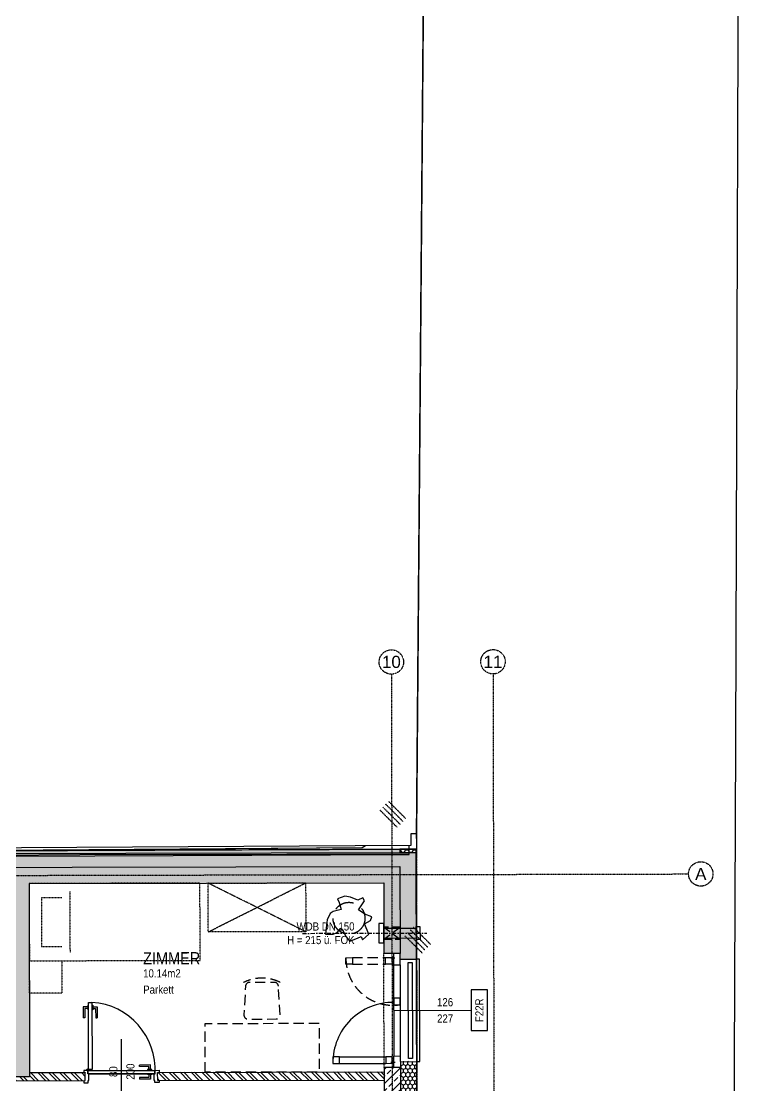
# Model space of a CAD drawing. Header units: millimetres. Extents: x -378801 to -302223, y -36469 to 154078.
# Drawn here: x -311994 to -303133, y 17063 to 30148 of the extents above; entities that cross this region are included whole.
import ezdxf
from ezdxf.enums import TextEntityAlignment as Align

# ---------------------------------------------------------------- set-up
doc = ezdxf.new("R2010")
doc.units = ezdxf.units.MM
doc.linetypes.add('HIDDEN2', pattern=[0.1875, 0.125, -0.0625])
doc.linetypes.add('STRICHPUNKT', pattern=[1, 0.5, -0.25, 0, -0.25])
for name, color, linetype in [('00_HLP---------M0', 6, 'Continuous'), ('01-BFL-G00-L01-M0', 10, 'Continuous'), ('01-TXT---------M0', 1, 'Continuous'), ('01-TXT---------PP', 1, 'Continuous'), ('01-TXT-G00-L01-M0', 1, 'Continuous'), ('02-ABB-G00-L01-M0', 50, 'Continuous'), ('02-ANS-G00-L01-M0', 8, 'Continuous'), ('02-AXO-G00-L01-M0', 8, 'STRICHPUNKT'), ('02-FIL-G00-L01-LILA', 223, 'Continuous'), ('02-FIL-G00-L01-ORANGE', 40, 'Continuous'), ('02-FIL-G00-L01-STB', 8, 'Continuous'), ('02-HID-G00-L01-M0', 8, 'HIDDEN2'), ('02-TWA---------M0', 4, 'Continuous'), ('02-TWA-G00-L01-M0', 4, 'Continuous'), ('02-TWB-G00-L01-M0', 5, 'Continuous'), ('02-WDA---------M0', 8, 'Continuous'), ('02-WDA-G00-L01-M0', 8, 'Continuous'), ('02-ZWA---------M0', 2, 'Continuous'), ('02-ZWA-G00-L01-M0', 2, 'Continuous'), ('04-HLP---------M0', 8, 'HIDDEN2'), ('04-STO---------M0', 1, 'Continuous'), ('04-SYM---------EP', 8, 'Continuous'), ('04-SYM-G00-L01-EP', 8, 'Continuous'), ('04-TXT---------EP', 8, 'Continuous'), ('04-TXT-G00-L01-M0', 8, 'Continuous'), ('04-TXT-G00-L01-POS', 8, 'Continuous'), ('05-STO--------M0', 1, 'Continuous'), ('05-SYM---------M0', 8, 'Continuous'), ('05-SYM--------M0', 8, 'Continuous'), ('05-SYM-G00-L01-M0', 8, 'Continuous'), ('05-TXT---------PP', 8, 'Continuous'), ('05-TXT--------M0', 8, 'Continuous'), ('05-TXT-G00-L01-M0', 8, 'Continuous'), ('07-SAN---------M0', 8, 'Continuous'), ('07-SAN-G00-L01-M0', 8, 'Continuous'), ('07_MOB-G00-L01-M0', 6, 'HIDDEN2'), ('09-SYM-G00-L01-GEHSTEIG', 8, 'Continuous')]:
    doc.layers.add(name, color=color, linetype=linetype)
doc.layers.add('09-VER-G00-L01-DÄMMUNG', color=3, linetype='Continuous', plot=False)
doc.layers.add('09-VER-G00-L01-GEBÄUDE', color=5, linetype='Continuous', plot=False)
doc.layers.add('09-VER-G00-L01-GRUNDSTÜCKSGRENZE', color=161, linetype='Continuous', lineweight=25)
doc.styles.add('ARIAL', font='arial.ttf', dxfattribs={"width": 0.85})
doc.styles.get("Standard").update_dxf_attribs({"font": 'arial.ttf'})
pattern_1 = [(44.82971, (-389052.15, -18110.56), (-89.53527, 90.06906), []), (44.82971, (-388962.35, -18110.83), (-89.53527, 90.06906), [63.5, -31.75])]
pattern_2 = [(0.26447, (-337081.752, 30520.496), (47.497575, 27.715835), [31.75, -63.5]), (120.26447, (-337081.752, 30520.496), (-47.751405, 27.27619), [31.75, -63.5]), (60.26447, (-337081.752, 30520.496), (-0.25383, 54.992024), [-63.5, 31.75])]
pattern_3 = [(135.12216, (-392171.63, -40382.8), (-67.20816, -67.49537), []), (135.12216, (-392171.72, -40337.9), (-67.20816, -67.49537), [])]
pattern_4 = [(90.122164, (-277267.837, 4862.295), (-27.597781, 47.566265), [31.75, -63.5]), (210.122164, (-277267.837, 4862.295), (-27.394703, -47.683512), [31.75, -63.5]), (150.122164, (-277267.837, 4862.295), (-54.992485, -0.117247), [-63.5, 31.75])]

# ---------------------------------------------------------------- blocks, each defined once
blk = doc.blocks.new('TÜR-80_10er-WAND')
at = {"layer": '00_HLP---------M0'}
blk.add_lwpolyline([(0.411, -0.025), (-0.411, -0.025), (-0.411, -0.025), (-0.411, 0.017), (0.411, 0.017)], close=True, dxfattribs=at)
for points in [[(0.4, 0.017), (-0.4, 0.017)], [(-0.375, 0.017), (-0.375, 0.027), (-0.32, 0.027), (-0.32, 0.017)], [(-0.357, 0.027), (-0.357, 0.083), (-0.222, 0.083)], [(-0.337, 0.027), (-0.337, 0.063), (-0.222, 0.063)], [(-0.222, 0.063), (-0.222, 0.083)], [(-0.375, -0.025), (-0.375, -0.035), (-0.32, -0.035), (-0.32, -0.025)], [(-0.357, -0.035), (-0.357, -0.091), (-0.222, -0.091)], [(-0.337, -0.035), (-0.337, -0.071), (-0.222, -0.071)], [(-0.222, -0.071), (-0.222, -0.091)]]:
    blk.add_lwpolyline(points, dxfattribs=at)
at = {"layer": '02-ZWA---------M0'}
for points in [[(-0.445, 0.1), (-0.445, 0)], [(0.445, 0.1), (0.445, 0)]]:
    blk.add_lwpolyline(points, dxfattribs=at)
at = {"layer": '05-STO--------M0'}
for points in [[(-0.465, 0.1), (-0.465, 0.125), (-0.41, 0.125), (-0.41, 0.1), (-0.4, 0.1), (-0.4, 0.017), (-0.415, 0.017), (-0.415, -0.025), (-0.465, -0.025), (-0.465, 0)], [(0.465, 0.1), (0.465, 0.125), (0.41, 0.125), (0.41, 0.1), (0.4, 0.1), (0.4, 0.017), (0.415, 0.017), (0.415, -0.025), (0.465, -0.025), (0.465, 0)]]:
    blk.add_lwpolyline(points, dxfattribs=at)
at = {"layer": '05-SYM---------M0'}
for points in [[(0.352, -0.808), (0.296, -0.808), (0.296, -0.673)], [(0.316, -0.673), (0.296, -0.673)], [(0.352, -0.788), (0.316, -0.788), (0.316, -0.673)], [(0.362, -0.826), (0.352, -0.826), (0.352, -0.771), (0.362, -0.771)], [(0.404, -0.826), (0.414, -0.826), (0.414, -0.771), (0.404, -0.771)], [(0.414, -0.808), (0.47, -0.808), (0.47, -0.673)], [(0.414, -0.788), (0.45, -0.788), (0.45, -0.673)], [(0.45, -0.673), (0.47, -0.673)]]:
    blk.add_lwpolyline(points, dxfattribs=at)
at = {"layer": '05-SYM--------M0'}
blk.add_lwpolyline([(0.404, -0.039), (0.404, -0.862), (0.404, -0.862), (0.362, -0.862), (0.362, -0.039)], close=True, dxfattribs=at)
for points in [[(0.41, -0.036), (0.42, -0.036)], [(0.415, -0.031), (0.415, -0.041)]]:
    blk.add_lwpolyline(points, dxfattribs=at)
blk.add_circle((0.415, -0.036), 0.01, dxfattribs=at)
blk.add_arc((0.415, -0.036), 0.828, 176.3309, 266.3309, dxfattribs=at)
blk = doc.blocks.new('05-TXT')
at = {"layer": '05-TXT--------M0'}
blk.add_line((-0.4, 0), (0.4, 0), dxfattribs=at)
at = {"layer": '05-TXT--------M0', "color": 8, "style": 'ARIAL', "width": 0.85}
blk.add_attdef('BREITE', text='', height=0.1, dxfattribs=at).set_placement((0, 0.05), align=Align.CENTER)
blk.add_attdef('HÖHE', text='', height=0.1, rotation=360, dxfattribs=at).set_placement((0, -0.06), align=Align.TOP_CENTER)
blk = doc.blocks.new('01-SQM')
at = {"layer": '01-TXT---------M0', "color": 1, "style": 'ARIAL', "width": 0.85}
blk.add_attdef('ROOM', (0, 0), '', height=0.15, dxfattribs=at)
blk.add_attdef('AREA', text='', height=0.1, dxfattribs=at).set_placement((0, -0.06), align=Align.TOP_LEFT)
at = {"layer": '01-TXT---------PP', "color": 1, "style": 'ARIAL', "width": 0.85}
blk.add_attdef('NR', text='', height=0.15, dxfattribs=at).set_placement((-0.117, 0), align=Align.RIGHT)
blk.add_attdef('FLOOR', text='', height=0.1, dxfattribs=at).set_placement((0, -0.26), align=Align.TOP_LEFT)
blk = doc.blocks.new('FENSTER_140')
at = {"layer": '02-WDA---------M0'}
for points in [[(0.07, -0.2), (0.07, -0.4)], [(1.33, -0.2), (1.33, -0.4)]]:
    blk.add_lwpolyline(points, dxfattribs=at)
at = {"layer": '04-HLP---------M0', "linetype": 'Continuous'}
for points in [[(0.13, 0.55), (0.13, 0.63), (0.05, 0.63), (0.05, 0.55)], [(0.13, -0.1), (0.13, -0.02), (0.05, -0.02), (0.05, -0.1)]]:
    blk.add_lwpolyline(points, close=True, dxfattribs=at)
for points in [[(0.05, 0.55), (0.05, -0.02)], [(0.13, 0.55), (0.13, -0.02)]]:
    blk.add_lwpolyline(points, dxfattribs=at)
at = {"layer": '04-HLP---------M0'}
for points in [[(1.27, 0.387), (1.27, 0.467), (1.35, 0.467), (1.35, 0.387)], [(1.27, -0.1), (1.27, -0.02), (1.35, -0.02), (1.35, -0.1)]]:
    blk.add_lwpolyline(points, close=True, dxfattribs=at)
for points in [[(1.27, 0.387), (1.27, -0.02)], [(1.35, 0.387), (1.35, -0.02)], [(0.034, -0.11), (0.084, -0.11)], [(0.059, -0.135), (0.059, -0.085)], [(1.366, -0.11), (1.316, -0.11)], [(1.341, -0.135), (1.341, -0.085)]]:
    blk.add_lwpolyline(points, dxfattribs=at)
at = {"layer": '04-HLP---------M0', "linetype": 'Continuous'}
blk.add_arc((0.059, -0.11), 0.74, 359.0906, 90.4646, dxfattribs=at)
at = {"layer": '04-HLP---------M0'}
blk.add_arc((1.341, -0.11), 0.577, 89.1782, 188.2463, dxfattribs=at)
at = {"layer": '04-STO---------M0'}
for points in [[(0.14, -0.2), (0, -0.2), (0, -0.12), (0.14, -0.12)], [(0.77, -0.2), (0.85, -0.2), (0.85, -0.12), (0.77, -0.12)], [(1.26, -0.2), (1.4, -0.2), (1.4, -0.12), (1.26, -0.12)]]:
    blk.add_lwpolyline(points, close=True, dxfattribs=at)
at = {"layer": '04-SYM---------EP'}
for p, q in [((1.26, -0.12), (0.14, -0.12)), ((1.26, -0.2), (0.14, -0.2))]:
    blk.add_line(p, q, dxfattribs=at)
blk = doc.blocks.new('04-TXT')
blk.add_line((0, 0), (0.953, 0))
at = {"layer": '04-TXT---------EP', "color": 8, "style": 'ARIAL', "width": 0.85}
blk.add_attdef('WIDTH', text='', height=0.1, dxfattribs=at).set_placement((0.632, 0.05), align=Align.CENTER)
blk.add_attdef('HEIGHT', text='', height=0.1, dxfattribs=at).set_placement((0.632, -0.05), align=Align.TOP_CENTER)
blk = doc.blocks.new('ZIMMERPFLANZE')
blk.add_lwpolyline([(-11.7366, -9.202), (-11.7751, -9.238), (-11.7495, -9.3013), (-11.7859, -9.3233), (-11.7943, -9.3461), (-11.751, -9.3631), (-11.7126, -9.3893), (-11.7486, -9.447), (-11.7402, -9.4662), (-11.7078, -9.4506), (-11.6609, -9.4698), (-11.626, -9.477), (-11.5804, -9.4602), (-11.5912, -9.4362), (-11.602, -9.3917), (-11.5527, -9.3809), (-11.5335, -9.3677), (-11.5155, -9.3281), (-11.5083, -9.2788), (-11.5035, -9.238), (-11.5515, -9.2392), (-11.578, -9.2488), (-11.6008, -9.2764), (-11.6116, -9.268), (-11.6309, -9.2236), (-11.6573, -9.1936), (-11.7042, -9.2116), (-11.727, -9.2224), (-11.7366, -9.202)])
blk.add_circle((-11.6518, -9.3375), 0.1)
blk = doc.blocks.new('möbel_schreibtisch')
at = {"flags": 128}
blk.add_lwpolyline([(0, -0.1), (-0.6, -0.1), (-0.6, 1.3), (0, 1.3)], close=True, dxfattribs=at)
blk.add_lwpolyline([(-1.056, 0.802, 0.39805), (-1.103, 0.752), (-1.103, 0.447, 0.39805), (-1.056, 0.397), (-0.706, 0.377, 0.430564), (-0.653, 0.427), (-0.653, 0.772, 0.430564), (-0.706, 0.822)], format="xyb", close=True, dxfattribs=at)
blk.add_arc((-0.653, 0.599), 0.503, 153.4349, 206.5651)
blk = doc.blocks.new('WANDLÜFER')
at = {"layer": '02-TWA---------M0', "linetype": 'HIDDEN2', "ltscale": 0.75}
for points in [[(0.075, 0), (0.075, -0.2), (-0.075, -0.2), (-0.075, 0), (0.075, 0)], [(-0.075, 0), (0.075, -0.2)], [(0.075, 0), (-0.075, -0.2)]]:
    blk.add_lwpolyline(points, dxfattribs=at)
at = {"layer": '07-SAN---------M0', "linetype": 'STRICHPUNKT', "ltscale": 0.1}
blk.add_lwpolyline([(0, 1), (0, -0.53)], dxfattribs=at)
at = {"layer": '07-SAN---------M0'}
for points in [[(0, 0), (-0.12, 0), (-0.12, 0.06), (0.12, 0.06), (0.12, 0)], [(0.08, -0.4), (-0.08, -0.4), (-0.08, -0.445), (0.08, -0.445)]]:
    blk.add_lwpolyline(points, close=True, dxfattribs=at)
for points in [[(-0.06, 0), (-0.06, -0.4)], [(0.06, 0), (0.06, -0.4)]]:
    blk.add_lwpolyline(points, dxfattribs=at)
blk = doc.blocks.new('türachse&qualität')
at = {"layer": '05-SYM---------M0'}
blk.add_line((-0.4, 0), (-0.4, 0), dxfattribs=at)
at = {"layer": '05-TXT---------PP'}
blk.add_lwpolyline([(-0.5, -0.25), (-0.5, 0.25), (-0.7, 0.25), (-0.7, -0.25)], close=True, dxfattribs=at)
at = {"layer": '05-TXT---------PP', "color": 8, "style": 'ARIAL', "text_generation_flag": 6, "width": 0.85}
blk.add_attdef('POS.NR.', text='', height=0.1, rotation=270, dxfattribs=at).set_placement((-0.653, -0.011), align=Align.TOP_CENTER)

msp = doc.modelspace()

# ---------------------------------------------------------------- hatches: boundary and pattern name
at = {"layer": '02-FIL-G00-L01-LILA', "true_color": 0x636466}
h = msp.add_hatch(dxfattribs=at)
h.set_pattern_fill('HONEY', color=251, scale=10, angle=107.16870486, style=0)
h.set_pattern_definition(pattern_4)
h.paths.add_polyline_path([(-319637.3692, 19901.9908), (-319437.0071, 19732.4176), (-307337.0346, 19758.2167), (-307334.7095, 18688.2193), (-307334.7532, 18688.2192), (-307334.604, 18618.2193), (-307134.6044, 18618.6457), (-307137.3976, 19928.6428), (-307337.4032, 19928.2163)])
h = msp.add_hatch(dxfattribs=at)
h.set_pattern_fill('HONEY', color=251, scale=10, angle=107.16870486, style=0)
h.set_pattern_definition(pattern_2)
h.paths.add_polyline_path([(-319437.4076, 19902.4172), (-319437.451, 19922.7966), (-307337.4956, 19971.5528), (-307337.4032, 19928.2163)])
h = msp.add_hatch(dxfattribs=at)
h.set_pattern_fill('HONEY', color=251, scale=10, angle=107.16870486, style=0)
h.set_pattern_definition(pattern_2)
h.paths.add_polyline_path([(-307137.3976, 19928.6428), (-307137.4969, 19972.3587), (-307337.4964, 19971.9323), (-307337.4032, 19928.2163)])
h = msp.add_hatch(dxfattribs=at)
h.set_pattern_fill('HONEY', color=251, scale=10, angle=107.16870486, style=0)
h.set_pattern_definition(pattern_4)
h.paths.add_polyline_path([(-307331.9175, 17358.2222), (-307331.7682, 17288.2223), (-307327.9943, 15518.2264), (-307327.8451, 15448.2265), (-307127.8455, 15448.653), (-307131.9179, 17358.6486)])
at = {"layer": '02-FIL-G00-L01-ORANGE', "true_color": 0x636466}
h = msp.add_hatch(dxfattribs=at)
h.set_pattern_fill('ANSI32', color=251, scale=10, angle=197.16870486, style=0)
h.set_pattern_definition(pattern_3)
h.paths.add_polyline_path([(-311891.6406, 17223.4999), (-311891.534, 17173.5), (-312091.5335, 17173.0735), (-312091.6401, 17223.0734), (-313541.6368, 17219.9818), (-313541.4236, 17119.982), (-313361.424, 17120.3658), (-313361.2002, 17015.366), (-313261.2004, 17015.5793), (-313261.4243, 17120.579), (-311206.4289, 17124.9606), (-311206.6421, 17224.9604)])
h = msp.add_hatch(dxfattribs=at)
h.set_pattern_fill('ANSI32', color=251, scale=10, angle=197.16870486, style=0)
h.set_pattern_definition(pattern_3)
h.paths.add_polyline_path([(-307531.6505, 17232.796), (-310316.6442, 17226.858), (-310316.431, 17126.8582), (-307531.4373, 17132.7963)])
at = {"layer": '02-FIL-G00-L01-STB', "true_color": 0x636466}
h = msp.add_hatch(dxfattribs=at)
h.set_pattern_fill('ANSI33', color=251, scale=20, angle=107.16870486, style=0)
h.set_pattern_definition(pattern_1)
h.paths.add_polyline_path([(-307334.7095, 18688.2193), (-307337.0346, 19758.2167), (-319437.0071, 19732.4176), (-319434.7684, 18682.42), (-319354.7686, 18682.5906), (-319234.7688, 18682.8465), (-319236.5812, 19532.8445), (-312096.5974, 19548.0681), (-312091.5335, 17173.0735), (-311891.534, 17173.5), (-311896.5979, 19548.4946), (-307536.6078, 19557.7907), (-307534.709, 18687.7928)])
h = msp.add_hatch(dxfattribs=at)
h.set_pattern_fill('ANSI33', color=251, scale=20, angle=107.16870486, style=0)
h.set_pattern_definition(pattern_1)
h.paths.add_polyline_path([(-307331.7682, 17288.2223), (-307411.768, 17288.0518), (-307531.7678, 17287.7959), (-307527.9939, 15517.7999), (-307327.9943, 15518.2264)])

# ---------------------------------------------------------------- linework, layer by layer
at = {"layer": '01-BFL-G00-L01-M0', "color": 251, "linetype": 'HIDDEN2', "ltscale": 3, "true_color": 0x636466}
msp.add_lwpolyline([(-306908.241, 53299.5267), (-306985.9252, 38149.5064), (-307134.5431, 20159.1297), (-307072.8328, -10354.6125), (-307052.4897, -16419.674)], dxfattribs=at)
at = {"layer": '02-ABB-G00-L01-M0', "color": 251, "true_color": 0x636466}
msp.add_lwpolyline([(-319795.2178, 19921.3549), (-319796.0273, 19852.5152), (-307224.1274, 19903.1295), (-307224.058, 20014.7398)], dxfattribs=at)
at = {"layer": '02-ANS-G00-L01-M0', "color": 251, "true_color": 0x636466}
msp.add_lwpolyline([(-307131.9179, 17358.6486), (-307091.918, 17358.7339), (-307094.6045, 18618.731), (-307134.6044, 18618.6457)], dxfattribs=at)
msp.add_lwpolyline([(-307232.0032, 17398.4353), (-307234.5191, 18578.4326), (-307184.5193, 18578.5392), (-307182.0033, 17398.5419)], close=True, dxfattribs=at)
at = {"layer": '02-AXO-G00-L01-M0', "color": 251, "true_color": 0x636466}
for points in [[(-307442.0758, 22121.6963), (-307367.605, -12805.6661)], [(-306192.077, 22124.3615), (-306117.6063, -12803.0009)], [(-307264.6345, 20346.617), (-307477.2184, 20558.2963)], [(-307264.6345, 20346.617), (-307477.2184, 20558.2963)], [(-307370.4741, 20240.3251), (-307583.058, 20452.0043)], [(-307370.4741, 20240.3251), (-307583.058, 20452.0043)], [(-307370.4741, 20240.3251), (-307583.058, 20452.0043)], [(-307370.4741, 20240.3251), (-307583.058, 20452.0043)], [(-307335.1943, 20275.7557), (-307547.7781, 20487.435)], [(-307335.1943, 20275.7557), (-307547.7781, 20487.435)], [(-307335.1943, 20275.7557), (-307547.7781, 20487.435)], [(-307335.1943, 20275.7557), (-307547.7781, 20487.435)], [(-307299.9144, 20311.1864), (-307512.4982, 20522.8656)], [(-307299.9144, 20311.1864), (-307512.4982, 20522.8656)], [(-337476.0167, 19593.9541), (-303786.8295, 19665.7849)], [(-306993.4995, 18764.3246), (-307206.0833, 18976.0038)], [(-306993.4995, 18764.3246), (-307206.0833, 18976.0038)], [(-306958.2196, 18799.7552), (-307170.8035, 19011.4345)], [(-306958.2196, 18799.7552), (-307170.8035, 19011.4345)], [(-307064.0592, 18693.4633), (-307276.6431, 18905.1425)], [(-307064.0592, 18693.4633), (-307276.6431, 18905.1425)], [(-307028.7794, 18728.8939), (-307241.3632, 18940.5732)], [(-307028.7794, 18728.8939), (-307241.3632, 18940.5732)], [(-307028.7794, 18728.8939), (-307241.3632, 18940.5732)], [(-307028.7794, 18728.8939), (-307241.3632, 18940.5732)]]:
    msp.add_lwpolyline(points, dxfattribs=at)
for centre in [(-307442.3956, 22271.6959), (-306192.3969, 22274.3611), (-303636.8298, 19666.1047)]:
    msp.add_circle(centre, 150, dxfattribs=at)
at = {"layer": '02-HID-G00-L01-M0', "color": 251, "true_color": 0x636466}
msp.add_lwpolyline([(-307531.7678, 17287.7959), (-307534.709, 18687.7928)], dxfattribs=at)
at = {"layer": '02-HID-G00-L01-M0', "color": 251, "ltscale": 0.5, "true_color": 0x636466}
msp.add_lwpolyline([(-307134.6044, 18618.6457), (-307131.9179, 17358.6486)], dxfattribs=at)
at = {"layer": '02-TWA-G00-L01-M0', "color": 251, "true_color": 0x636466}
msp.add_line((-311896.5979, 19548.4946), (-311891.534, 17173.5), dxfattribs=at)
for points in [[(-319437.0071, 19732.4176), (-307337.0346, 19758.2167)], [(-307337.0346, 19758.2167), (-307334.7095, 18688.2193)], [(-311891.534, 17173.5), (-312091.5335, 17173.0735), (-312096.5974, 19548.0681)], [(-311896.5979, 19548.4946), (-307536.6078, 19557.7907)], [(-307536.6078, 19557.7907), (-307534.709, 18687.7928)], [(-307334.7095, 18688.2193), (-307534.709, 18687.7928)], [(-307331.7682, 17288.2223), (-307531.7678, 17287.7959)], [(-307531.7678, 17287.7959), (-307527.9939, 15517.7999)], [(-307331.7682, 17288.2223), (-307327.9943, 15518.2264)]]:
    msp.add_lwpolyline(points, dxfattribs=at)
at = {"layer": '02-TWB-G00-L01-M0', "color": 251, "true_color": 0x636466}
msp.add_lwpolyline([(-306985.9252, 38149.5064), (-307134.5431, 20159.1297), (-307203.0258, 20158.5141), (-307201.7576, 20014.9368), (-324313.8222, 19915.1733), (-324299.901, 22729.7676), (-324289.2063, 24892.8175), (-324291.9286, 28199.7891), (-324293.0735, 32052.0548), (-324329.0505, 37909.7236), (-319933.4314, 38001.0562), (-319939.6635, 38300.9915), (-306985.9252, 38149.5064)], dxfattribs=at)
at = {"layer": '02-WDA-G00-L01-M0', "color": 251, "true_color": 0x636466}
for points in [[(-319637.3692, 19901.9908), (-307137.3976, 19928.6428)], [(-307137.3976, 19928.6428), (-307134.6044, 18618.6457)], [(-307131.9179, 17358.6486), (-307127.8455, 15448.653)]]:
    msp.add_lwpolyline(points, dxfattribs=at)
msp.add_lwpolyline([(-307137.3976, 19928.6428), (-307137.4969, 19972.3587), (-307337.4964, 19971.9323), (-307337.4032, 19928.2163)], close=True, dxfattribs=at)
at = {"layer": '02-ZWA-G00-L01-M0', "color": 251, "true_color": 0x636466}
for points in [[(-311891.6406, 17223.4999), (-311206.6421, 17224.9604)], [(-310316.6442, 17226.858), (-307531.6505, 17232.796)], [(-313261.4243, 17120.579), (-311206.4289, 17124.9606)], [(-310316.431, 17126.8582), (-307531.4373, 17132.7963)]]:
    msp.add_lwpolyline(points, dxfattribs=at)
at = {"layer": '07_MOB-G00-L01-M0', "color": 251, "true_color": 0x636466}
for points in [[(-311894.5723, 18598.4967), (-309794.5771, 18602.9742), (-309796.6026, 19552.9721), (-311896.5978, 19548.4946), (-311894.5723, 18598.4967)], [(-308495.3263, 18955.7453), (-309695.3236, 18953.1867), (-309696.6029, 19553.1853), (-308496.6056, 19555.7439), (-308495.3263, 18955.7453)]]:
    msp.add_lwpolyline(points, close=True, dxfattribs=at)
for points in [[(-308495.3263, 18955.7453), (-309696.6029, 19553.1853)], [(-309695.3236, 18953.1867), (-308496.6056, 19555.7439)], [(-311496.2256, 19374.3478), (-311746.2251, 19373.8148), (-311744.9458, 18773.8161), (-311494.9463, 18774.3492)], [(-311396.3858, 19449.5609), (-311394.7867, 18699.5626)], [(-311894.5723, 18598.4967), (-311494.5732, 18599.3496), (-311493.7203, 18199.3505), (-311893.7194, 18198.4976), (-311894.5723, 18598.4967)]]:
    msp.add_lwpolyline(points, dxfattribs=at)
at = {"layer": '09-SYM-G00-L01-GEHSTEIG', "color": 251, "true_color": 0x636466}
msp.add_lwpolyline([(-304624.8287, -15619.2428), (-304646.2348, -10478.2132, 0.1867442349), (-303721.7426, -10040.5117, 0.2242789699), (-303343.1441, -8890.8243), (-303314.9111, 302.7791), (-303286.1482, 5543.602), (-303286.1482, 5543.602), (-303286.1482, 5543.602), (-303243.4007, 12437.4104), (-303205.0733, 21286.3345), (-303205.0733, 21286.3345), (-303205.0733, 21286.3345), (-303160.2436, 34908.4737), (-303133.2156, 41023.855)], format="xyb", dxfattribs=at)
at = {"layer": '09-VER-G00-L01-DÄMMUNG', "color": 251, "ltscale": 1, "true_color": 0x636466}
for p, q in [((-311274.3289, 19899.2934), (-313426.6178, 19884.2552)), ((-308727.6822, 19904.0644), (-311274.3289, 19899.2934)), ((-307224.1274, 19903.1295), (-308727.6822, 19904.0644))]:
    msp.add_line(p, q, dxfattribs=at)
msp.add_lwpolyline([(-307224.1274, 19903.1295), (-307224.058, 20014.7398)], dxfattribs=at)
at = {"layer": '09-VER-G00-L01-GEBÄUDE', "color": 251, "ltscale": 1, "true_color": 0x636466}
msp.add_line((-306985.9252, 38149.5064), (-307134.5431, 20159.1297), dxfattribs=at)
at = {"layer": '09-VER-G00-L01-GEBÄUDE', "color": 251, "ltscale": 0.2, "true_color": 0x636466}
for p, q in [((-307134.5431, 20159.1297), (-307203.0258, 20158.5141)), ((-307203.0258, 20158.5141), (-307201.7576, 20014.9368)), ((-307800.8803, 19985.6678), (-312513.7684, 19953.2857)), ((-307759.1517, 20010.0136), (-307800.8803, 19985.6678)), ((-307201.7576, 20014.9368), (-307759.1517, 20010.0136))]:
    msp.add_line(p, q, dxfattribs=at)
at = {"layer": '09-VER-G00-L01-GEBÄUDE', "color": 251, "ltscale": 1, "true_color": 0x636466}
for points in [[(-311434.3946, 19957.7051), (-317956.9927, 19930.9985)], [(-307800.8803, 19985.6678), (-311434.3946, 19957.7051)]]:
    msp.add_lwpolyline(points, dxfattribs=at)
at = {"layer": '09-VER-G00-L01-GRUNDSTÜCKSGRENZE', "color": 251, "ltscale": 0.2, "true_color": 0x636466}
for p, q in [((-307137.4969, 19972.3587), (-324285.8875, 19903.26)), ((-307104.5757, 4864.63), (-307137.4969, 19972.3587))]:
    msp.add_line(p, q, dxfattribs=at)
at = {"layer": '09-VER-G00-L01-GRUNDSTÜCKSGRENZE', "color": 251, "true_color": 0x636466}
msp.add_lwpolyline([(-307072.8328, -10354.6125), (-318236.149, -10251.1178), (-334731.7398, -10082.8632), (-334703.1183, 19861.2842), (-361621.0021, 19752.8197), (-361750.9984, 19753.2061), (-361702.9463, 35921.0335), (-361697.2627, 37833.3866), (-346703.7721, 37981.5509), (-324341.1847, 38084.7734), (-324420.1038, 19902.0663), (-324285.8875, 19903.26), (-307137.4969, 19972.3587)], close=True, dxfattribs=at)
at = {"layer": '09-VER-G00-L01-GRUNDSTÜCKSGRENZE', "color": 251, "ltscale": 0.2, "true_color": 0x636466}
msp.add_lwpolyline([(-307135.0121, 20102.3599), (-306986.9991, 38019.5109)], dxfattribs=at)

# ---------------------------------------------------------------- block references
at = {"layer": '01-TXT-G00-L01-M0', "color": 251, "true_color": 0x636466, "xscale": 1000, "yscale": 1000, "zscale": 1000, "rotation": 0.1221635789455733}
msp.add_blockref('01-SQM', (-310495.4869, 18553.5383), dxfattribs=at).add_auto_attribs({'ROOM': 'ZIMMER', 'AREA': '10.14m2', 'FLOOR': 'Parkett'})
at = {"layer": '04-SYM-G00-L01-EP', "color": 251, "true_color": 0x636466, "xscale": 1000, "yscale": 1000, "zscale": 1000, "rotation": 90.1221635856992}
msp.add_blockref('FENSTER_140', (-307531.7678, 17287.7959), dxfattribs=at)
at = {"layer": '04-TXT-G00-L01-M0', "color": 251, "true_color": 0x636466, "xscale": 1000, "yscale": 1000, "zscale": 1000, "rotation": 0.1221635485536177}
msp.add_blockref('04-TXT', (-307413.2605, 17988.0502), dxfattribs=at).add_auto_attribs({'WIDTH': '126', 'HEIGHT': '227'})
at = {"layer": '04-TXT-G00-L01-POS', "color": 251, "true_color": 0x636466}
ref = msp.add_blockref('türachse&qualität', (-306960.3356, 17989.0159), dxfattribs=dict(at, xscale=1000, yscale=1000, zscale=1000, rotation=180.122159931901))
ref.add_attrib('POS.NR.', 'F22R', dxfattribs={"layer": '05-TXT---------PP', "color": 8, "height": 100, "rotation": 90.12215993, "style": 'ARIAL', "width": 0.85}).set_placement((-306360.337, 17990.2952), align=Align.MIDDLE_CENTER)
at = {"layer": '05-SYM-G00-L01-M0', "color": 251, "true_color": 0x636466, "xscale": 1000, "yscale": 1000, "zscale": 1000, "rotation": 180.1221633989485}
msp.add_blockref('TÜR-80_10er-WAND', (-310761.6432, 17225.9092), dxfattribs=at)
at = {"layer": '05-TXT-G00-L01-M0', "color": 251, "true_color": 0x636466, "xscale": 1000, "yscale": 1000, "zscale": 1000, "rotation": 90.12216358312612}
msp.add_blockref('05-TXT', (-310761.6645, 17235.9092), dxfattribs=at).add_auto_attribs({'BREITE': '80', 'HÖHE': '200'})
at = {"layer": '07-SAN-G00-L01-M0', "color": 251, "true_color": 0x636466, "xscale": -1000, "yscale": 1000, "zscale": 1000, "rotation": 90.122163569781}
msp.add_blockref('WANDLÜFER', (-307535.264, 18937.8216), dxfattribs=at)
at = {"layer": '07_MOB-G00-L01-M0', "color": 251, "true_color": 0x636466}
for name, p, xscale, yscale, zscale, rotation in [('ZIMMERPFLANZE', (-330716.2914, 714.6052), 1960.000000000001, 1960.000000000001, 1960.000000000001, 180.2644672889996), ('möbel_schreibtisch', (-309631.079, 17228.3154), 1000, 1000, 1000, 270.1221636040172)]:
    msp.add_blockref(name, p, dxfattribs=dict(at, xscale=xscale, yscale=yscale, zscale=zscale, rotation=rotation))

# ---------------------------------------------------------------- texts
at = {"layer": '02-AXO-G00-L01-M0', "color": 251, "true_color": 0x636466, "char_height": 150, "width": 303.3, "attachment_point": 5, "rotation": 0.12216358}
for s, insert in [('{\\fArial|b0|i0|c0|p34;10}', (-307442.3956, 22271.6959)), ('{\\fArial|b0|i0|c0|p34;11}', (-306192.3969, 22274.3611)), ('{\\fArial|b0|i0|c0|p34;A}', (-303636.8298, 19666.1047))]:
    msp.add_mtext(s, dxfattribs=dict(at, insert=insert))
at = {"layer": '07-SAN-G00-L01-M0', "color": 251, "true_color": 0x636466, "insert": (-307895.3085, 18937.0539), "char_height": 100, "width": 1538, "attachment_point": 6, "rotation": 0.12216358, "style": 'ARIAL'}
msp.add_mtext('WDB DN 150\\PH = 215 ü. FOK', dxfattribs=at)

doc.saveas('drawing.dxf')
